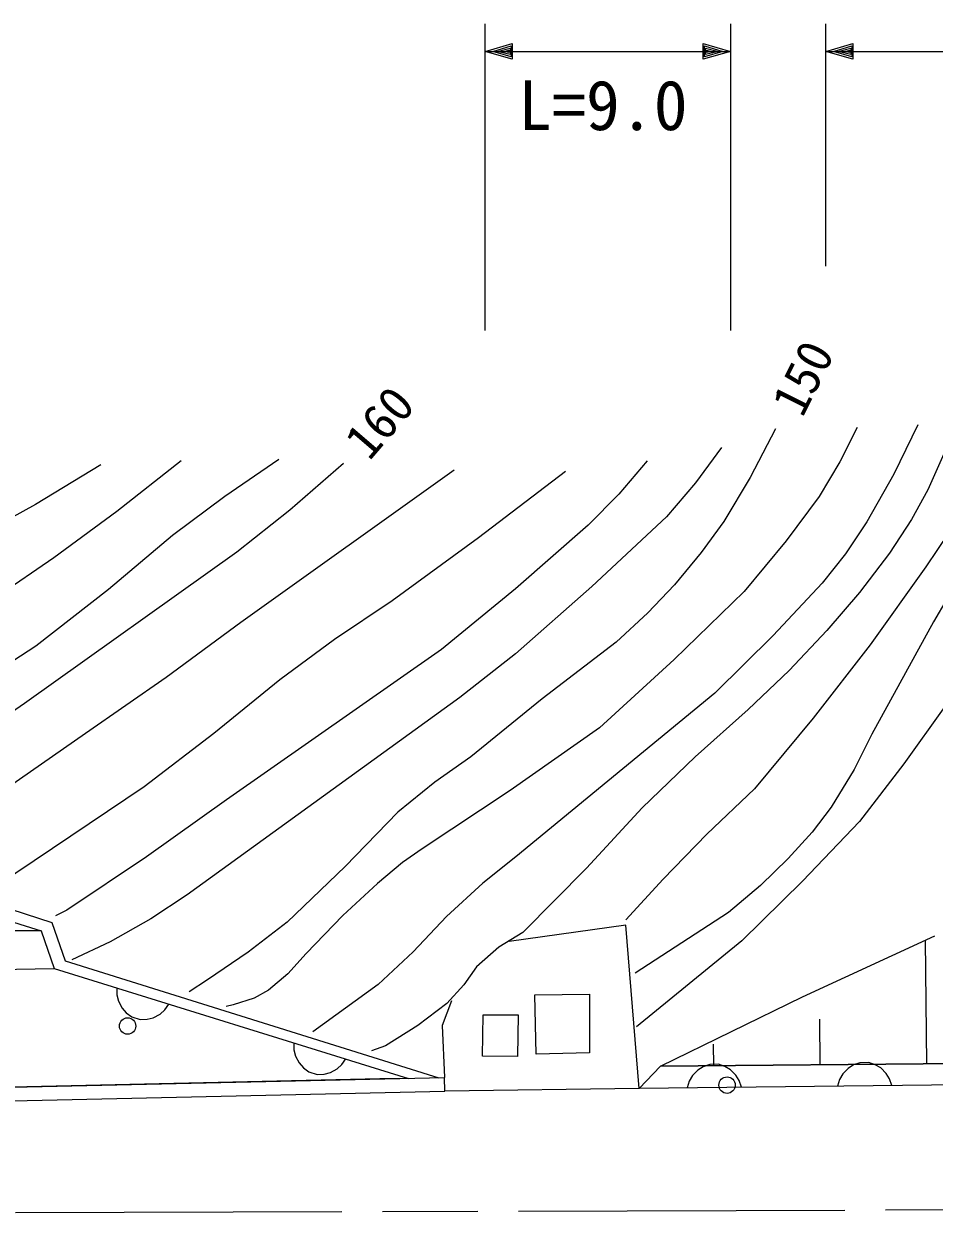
# Model space of a CAD drawing. Units: millimetres, scale not verified. Extents: x 40000 to 680000, y 20000 to 380000.
# Drawn here: x 383572 to 417054, y 271262 to 315031 of the extents above; entities that cross this region are included whole.
import ezdxf
from ezdxf.enums import TextEntityAlignment as Align

# ---------------------------------------------------------------- set-up
doc = ezdxf.new("R2010")
doc.units = ezdxf.units.MM
doc.header["$LTSCALE"] = 1000
doc.linetypes.add('CHAIN', pattern=[18.5, 12, -1.5, 3.5, -1.5])
for name, color, linetype, lineweight in [('M-BGD', 7, 'Continuous', 25), ('M-BMK', 2, 'CHAIN', 13), ('M-STR-HTXT', 7, 'Continuous', 13)]:
    doc.layers.add(name, color=color, linetype=linetype, lineweight=lineweight)
doc.styles.add('ＭＳ ゴシック', font='')
doc.styles.get('ＭＳ ゴシック').set_extended_font_data('MS Gothic')

msp = doc.modelspace()

# ---------------------------------------------------------------- linework, layer by layer
at = {"layer": 'M-BGD'}
for p, q in [((416451, 300289), (415565, 298473)), ((411218, 300142), (410281, 298349)), ((414222, 300191), (413589, 298925)), ((409231, 299455), (408272, 298154)), ((417648, 299765), (416826, 297891)), ((389365, 298965), (386999, 297095)), ((392951, 299014), (390960, 297654)), ((406496, 298965), (405451, 297736)), ((386409, 298818), (384005, 297362)), ((399396, 298621), (391560, 293022)), ((395326, 298867), (393352, 297151)), ((403491, 298572), (400300, 296128)), ((413589, 298925), (412819, 297648)), ((408272, 298154), (407215, 296902)), ((410281, 298349), (409314, 296736)), ((415565, 298473), (414582, 296719)), ((390960, 297654), (389042, 296215)), ((405451, 297736), (404322, 296596)), ((412819, 297648), (411605, 296021)), ((416826, 297891), (416221, 296803)), ((418728, 298018), (416748, 295064)), ((384005, 297362), (381626, 296038)), ((386999, 297095), (384672, 295390)), ((393352, 297151), (391404, 295600)), ((407215, 296902), (404468, 294342)), ((416221, 296803), (415405, 295564)), ((419197, 296775), (417030, 293045)), ((404322, 296596), (401656, 294260)), ((409314, 296736), (408489, 295590)), ((414582, 296719), (413794, 295546)), ((389042, 296215), (386685, 294237)), ((400300, 296128), (397119, 293820)), ((411605, 296021), (410067, 294153)), ((391404, 295600), (383595, 290035)), ((408489, 295590), (407498, 294398)), ((413794, 295546), (412933, 294469)), ((415405, 295564), (414306, 294119)), ((384672, 295390), (376731, 289973)), ((416748, 295064), (414701, 292200)), ((386685, 294237), (384021, 292151)), ((401656, 294260), (398938, 292024)), ((404468, 294342), (401661, 291870)), ((407498, 294398), (406528, 293373)), ((410067, 294153), (407486, 291655)), ((412933, 294469), (411130, 292543)), ((397119, 293820), (395004, 292396)), ((414306, 294119), (413105, 292721)), ((406528, 293373), (405354, 292293)), ((391560, 293022), (388814, 290998)), ((417030, 293045), (414757, 288906)), ((395004, 292396), (392983, 290913)), ((411130, 292543), (408984, 290419)), ((413105, 292721), (411723, 291255)), ((384021, 292151), (382338, 291066)), ((398938, 292024), (391028, 286502)), ((405354, 292293), (402642, 290215)), ((414701, 292200), (412601, 289499)), ((401661, 291870), (399606, 290256)), ((407486, 291655), (404749, 289149)), ((411723, 291255), (410214, 289818)), ((388814, 290998), (385841, 288940)), ((392983, 290913), (390561, 288933)), ((399606, 290256), (397392, 288652)), ((402642, 290215), (400016, 288076)), ((408984, 290419), (401669, 284405)), ((383595, 290035), (380729, 288067)), ((410214, 289818), (408260, 288080)), ((417445, 289931), (415943, 287821)), ((412601, 289499), (410443, 286899)), ((385841, 288940), (378898, 284100)), ((390561, 288933), (387994, 286980)), ((404749, 289149), (401460, 286840)), ((414757, 288906), (414106, 287611)), ((397392, 288652), (389583, 283006)), ((400016, 288076), (398691, 287144)), ((408260, 288080), (406317, 286207)), ((414106, 287611), (413268, 286230)), ((415943, 287821), (414310, 285706)), ((398691, 287144), (397323, 286047)), ((387994, 286980), (382120, 283021)), ((401460, 286840), (398222, 284691)), ((410443, 286899), (408690, 285235)), ((391028, 286502), (388085, 284403)), ((397323, 286047), (395392, 284051)), ((406317, 286207), (404265, 283979)), ((413268, 286230), (412562, 285310)), ((414310, 285706), (412216, 283508)), ((375477, 284945), (384607, 281986)), ((408690, 285235), (407090, 283576)), ((412562, 285310), (411678, 284338)), ((398222, 284691), (397503, 284198)), ((375386, 284426), (384215, 281681)), ((388085, 284403), (385158, 282441)), ((397503, 284198), (396583, 283420)), ((401669, 284405), (400451, 283431)), ((411678, 284338), (410670, 283350)), ((395392, 284051), (393262, 282003)), ((404265, 283979), (401922, 281616)), ((396583, 283420), (395304, 282246)), ((400451, 283431), (399115, 282208)), ((407090, 283576), (405718, 282082)), ((410670, 283350), (409484, 282351)), ((412216, 283508), (409979, 281309)), ((389583, 283006), (388242, 282118)), ((385158, 282441), (384737, 282236)), ((409484, 282351), (406057, 280119)), ((384607, 281986), (385089, 280582)), ((388242, 282118), (386745, 281272)), ((393262, 282003), (391826, 280900)), ((395304, 282246), (393954, 280851)), ((399115, 282208), (397886, 280905)), ((405712, 281886), (401417, 281288)), ((406204, 275888), (405712, 281886)), ((384215, 281681), (364357, 281650)), ((384215, 281681), (384690, 280290)), ((401922, 281616), (401047, 281077)), ((412206, 279252), (417078, 281501)), ((386745, 281272), (385340, 280617)), ((401047, 281077), (400222, 280359)), ((409979, 281309), (406105, 278157)), ((416778, 276794), (416736, 281343)), ((385089, 280582), (398830, 276281)), ((391826, 280900), (390328, 279881)), ((393954, 280851), (393277, 280105)), ((397886, 280905), (396601, 279704)), ((368262, 280052), (384690, 280290)), ((384690, 280290), (397715, 276257)), ((400222, 280359), (399759, 279692)), ((390328, 279881), (389653, 279440)), ((393277, 280105), (392572, 279502)), ((396601, 279704), (394208, 277968)), ((399759, 279692), (399136, 279012)), ((386990, 279578), (386996, 279322)), ((386996, 279322), (387052, 279092)), ((392572, 279502), (392040, 279209)), ((402371, 279332), (404371, 279355)), ((402417, 277147), (402371, 279332)), ((404371, 279355), (404371, 277193)), ((406986, 276701), (412206, 279252)), ((387052, 279092), (387185, 278840)), ((387185, 278840), (387341, 278664)), ((388756, 278777), (388903, 278985)), ((391276, 278965), (391010, 278900)), ((392040, 279209), (391276, 278965)), ((399136, 279012), (398061, 278206)), ((399303, 279102), (398962, 278205)), ((387341, 278664), (387547, 278516)), ((387547, 278516), (387853, 278421)), ((387853, 278421), (388106, 278427)), ((388106, 278427), (388333, 278484)), ((388333, 278484), (388583, 278619)), ((388583, 278619), (388756, 278777)), ((400439, 277078), (400462, 278596)), ((400462, 278596), (401758, 278596)), ((401758, 278596), (401735, 277055)), ((412861, 276757), (412846, 278428)), ((398061, 278206), (396875, 277450)), ((398962, 278205), (399040, 276286)), ((393502, 277561), (393509, 277305)), ((408944, 276720), (408937, 277513)), ((393509, 277305), (393565, 277076)), ((393565, 277076), (393698, 276823)), ((396875, 277450), (396365, 277274)), ((401735, 277055), (400439, 277078)), ((404371, 277193), (402417, 277147)), ((393698, 276823), (393854, 276647)), ((393854, 276647), (394060, 276499)), ((395095, 276602), (395269, 276760)), ((395269, 276760), (395415, 276969)), ((406204, 275888), (406986, 276701)), ((406986, 276701), (422653, 276850)), ((422653, 276850), (406986, 276701)), ((408559, 276685), (408360, 276561)), ((408798, 276769), (408559, 276685)), ((409118, 276773), (408798, 276769)), ((409359, 276694), (409118, 276773)), ((409560, 276575), (409359, 276694)), ((413887, 276625), (413690, 276420)), ((414086, 276749), (413887, 276625)), ((414325, 276832), (414086, 276749)), ((414645, 276836), (414325, 276832)), ((414886, 276758), (414645, 276836)), ((415088, 276639), (414886, 276758)), ((415290, 276438), (415088, 276639)), ((368103, 275598), (399040, 276286)), ((396667, 276233), (368103, 275598)), ((394060, 276499), (394366, 276404)), ((394366, 276404), (394619, 276410)), ((394619, 276410), (394846, 276467)), ((394846, 276467), (395095, 276602)), ((397715, 276257), (396667, 276233)), ((399051, 275780), (399040, 276286)), ((408162, 276356), (408044, 276153)), ((408360, 276561), (408162, 276356)), ((409763, 276375), (409560, 276575)), ((409885, 276174), (409763, 276375)), ((413572, 276216), (413494, 275972)), ((413690, 276420), (413572, 276216)), ((415412, 276237), (415290, 276438)), ((415495, 275995), (415412, 276237)), ((368114, 275091), (399051, 275780)), ((406204, 275888), (399051, 275780)), ((428314, 276143), (406204, 275888)), ((408044, 276153), (407967, 275909)), ((409968, 275932), (409885, 276174))]:
    msp.add_line(p, q, dxfattribs=at)
for centre in [(387390, 278181), (409436, 276007)]:
    msp.add_ellipse(centre, major_axis=(0, -304), ratio=0.987815, dxfattribs=at)
at = {"layer": 'M-BMK'}
msp.add_line((364767, 271262), (465291, 271577), dxfattribs=at)
at = {"layer": 'M-STR-HTXT'}
for p, q in [((400536, 303753), (400536, 315031)), ((409561, 315031), (409561, 303753)), ((413065, 306122), (413065, 315031)), ((400536, 314018), (401536, 314302)), ((401536, 314302), (401536, 313735)), ((408561, 313735), (408561, 314302)), ((408561, 314302), (409561, 314018)), ((413065, 314018), (414066, 314302)), ((414066, 314302), (414066, 313735)), ((401536, 313735), (400536, 314018)), ((400536, 314018), (409561, 314018)), ((400816, 314018), (401496, 314221)), ((401496, 313816), (400816, 314018)), ((400976, 314018), (401456, 314140)), ((401456, 313897), (400976, 314018)), ((401216, 314018), (401416, 314059)), ((401416, 313978), (401216, 314018)), ((401416, 314059), (401416, 313978)), ((401456, 314140), (401456, 313897)), ((401496, 314221), (401496, 313816)), ((409561, 314018), (408561, 313735)), ((408601, 313816), (408601, 314221)), ((408601, 314221), (409281, 314018)), ((409281, 314018), (408601, 313816)), ((408641, 313897), (408641, 314140)), ((408641, 314140), (409121, 314018)), ((409121, 314018), (408641, 313897)), ((408681, 313978), (408681, 314059)), ((408681, 314059), (408881, 314018)), ((408881, 314018), (408681, 313978)), ((414066, 313735), (413065, 314018)), ((413065, 314018), (478028, 314018)), ((413346, 314018), (414026, 314221)), ((414026, 313816), (413346, 314018)), ((413506, 314018), (413986, 314140)), ((413986, 313897), (413506, 314018)), ((413746, 314018), (413946, 314059)), ((413946, 313978), (413746, 314018)), ((413946, 314059), (413946, 313978)), ((413986, 314140), (413986, 313897)), ((414026, 314221), (414026, 313816))]:
    msp.add_line(p, q, dxfattribs=at)

# ---------------------------------------------------------------- texts
at = {"layer": 'M-BGD', "style": 'ＭＳ ゴシック'}
for s, rotation, p in [('150', 63.3, (412557, 300339)), ('160', 49.4, (396577, 298670))]:
    msp.add_text(s, height=1320, rotation=rotation, dxfattribs=at).set_placement(p, align=Align.BOTTOM_LEFT)
at = {"layer": 'M-STR-HTXT', "style": 'ＭＳ ゴシック'}
msp.add_text('L=9.0', height=1833, dxfattribs=at).set_placement((401752, 310573), align=Align.BOTTOM_LEFT)

doc.saveas('drawing.dxf')
